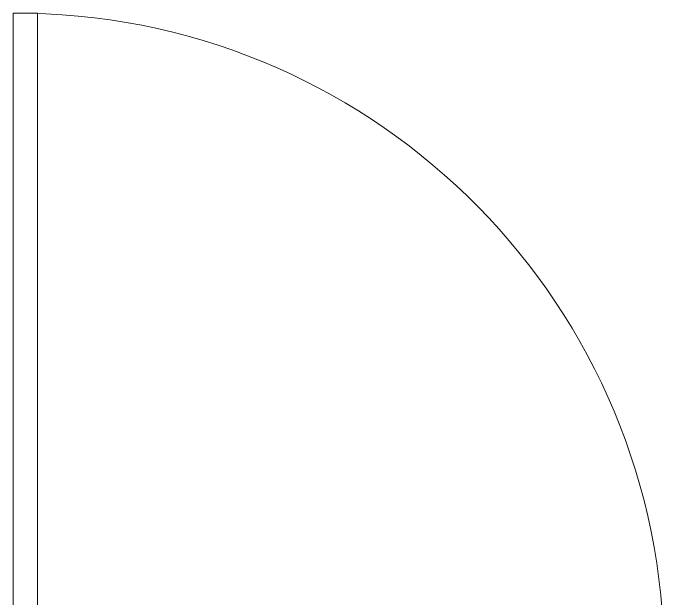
# Model space of a CAD drawing. Header units: metres. Extents: x 512 to 829, y -209 to 245.
# Drawn here: x 811.246 to 812.484, y -81.438 to -80.324 of the extents above; entities that cross this region are included whole.
import ezdxf

# ---------------------------------------------------------------- set-up
doc = ezdxf.new("R2010")
doc.units = ezdxf.units.M
doc.header["$LTSCALE"] = 0.508
doc.set_wipeout_variables(frame=1)
doc.layers.add('None', color=7, linetype='Continuous', lineweight=5)

# ---------------------------------------------------------------- blocks, each defined once
blk = doc.blocks.new('Grupo-1520')
at = {"color": 7, "linetype": 'Continuous', "lineweight": 5}
blk.add_wipeout([(-0.45, 0.075), (-0.45, 0.975), (-0.415, 0.975), (-0.415, 0.075)], dxfattribs=at).dxf.layer = 'None'
at = {"layer": 'None', "color": 7, "linetype": 'Continuous', "lineweight": 5}
blk.add_lwpolyline([(-0.45, 0.075), (-0.45, 0.975), (-0.415, 0.975), (-0.415, 0.075)], close=True, dxfattribs=at)

msp = doc.modelspace()

# ---------------------------------------------------------------- linework, layer by layer
at = {"layer": 'None', "color": 7, "linetype": 'Continuous', "lineweight": 5}
msp.add_arc((811.2517, -81.557), 1.2326, 1.5169, 90.253, dxfattribs=at)

# ---------------------------------------------------------------- next in the draw order: block references
at = {"layer": 'None', "color": 7, "xscale": 1.333333333333586, "yscale": 1.333333333333586, "zscale": 1.333333333333586}
msp.add_blockref('Grupo-1520', (811.8463, -81.6243), dxfattribs=at)

# ---------------------------------------------------------------- next in the draw order: linework, layer by layer
at = {"layer": 'None', "color": 7, "linetype": 'Continuous', "lineweight": 5}
for p, q in [((811.2463, -81.5243), (811.2463, -80.3243)), ((811.2463, -80.3243), (811.2929, -80.3243)), ((811.2929, -81.5243), (811.2929, -80.3243))]:
    msp.add_line(p, q, dxfattribs=at)

doc.saveas('drawing.dxf')
